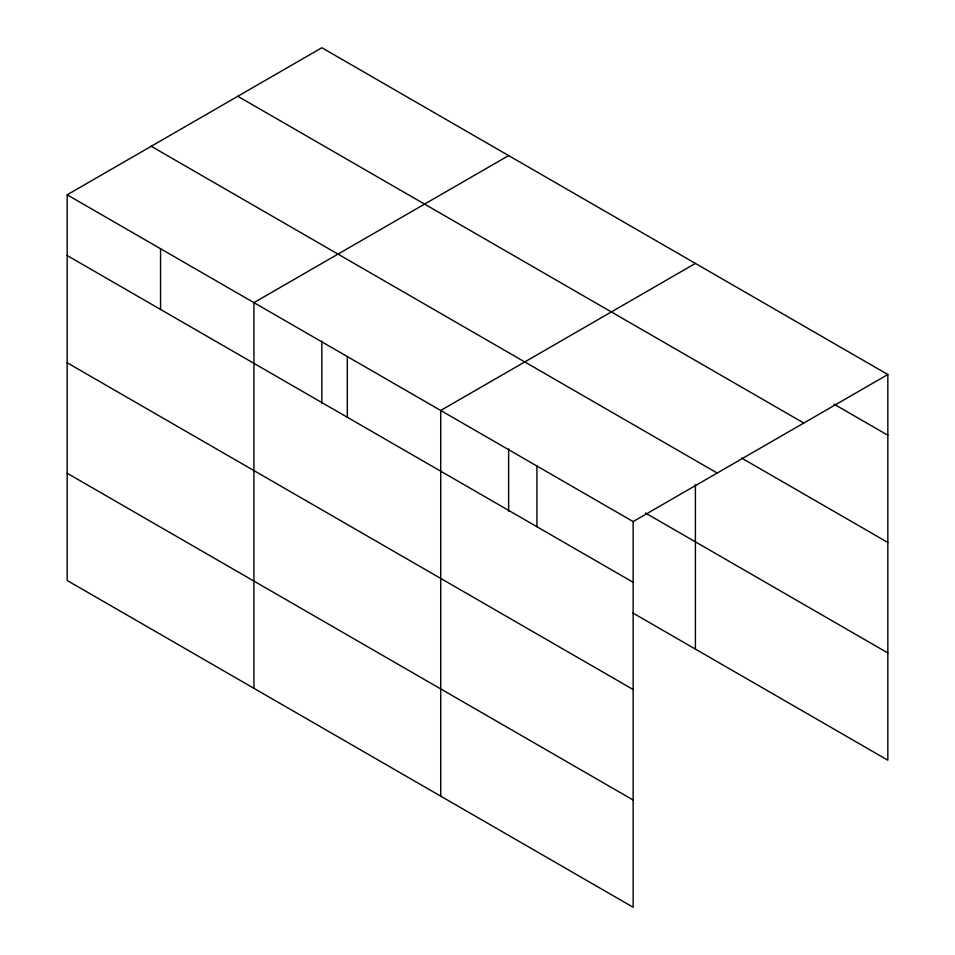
<?xml version="1.0" encoding="UTF-8"?>
<svg xmlns="http://www.w3.org/2000/svg" width="955" height="955" viewBox="0 0 955 955"><rect width="100%" height="100%" fill="white"/><g stroke="black" fill="none" stroke-linecap="round" stroke-linejoin="round"><path stroke-width="1.43" d="M633.141 689.522L633.141 521.573L67.16 194.808L67.16 580.485L633.141 907.25L633.141 689.522L67.16 362.757M632.723 612.907L887.84 760.192L887.84 374.515L321.859 47.75L67.16 194.808M508.633 155.581L253.935 302.64L253.935 688.316M695.407 263.413L440.709 410.471L440.709 796.148M633.141 521.573L887.84 374.515M833.966 404.132L887.84 435.241M237.807 96.276L803.788 423.041M741.593 458.042L887.84 542.476M151.212 146.27L717.193 473.035M645.52 513.05L887.84 652.957M67.16 255.522L633.141 582.287M67.16 473.25L633.141 800.015M695.407 484.412L695.407 649.102M536.925 466.016L536.925 526.742M508.633 448.922L508.633 511.474M347.322 356.549L347.322 417.275M321.859 341.09L321.859 403.643M160.547 248.718L160.547 309.444"/></g></svg>
